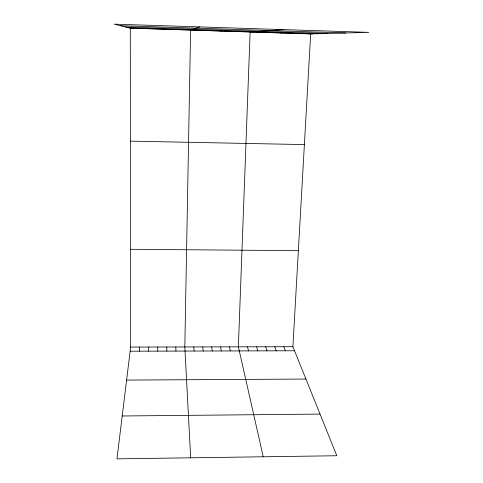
<?xml version="1.0" encoding="UTF-8"?>
<svg xmlns="http://www.w3.org/2000/svg" width="483" height="483" viewBox="0 0 483 483"><rect width="100%" height="100%" fill="white"/><g stroke="black" fill="none" stroke-linecap="round" stroke-linejoin="round"><path stroke-width="0.72" d="M166.81 351.105L166.828 346.993M157.669 351.129L157.808 347.011M130.289 28.165L130.645 347.072L116.971 458.85L336.808 455.741L292.903 346.716L310.678 33.925L368.74 32.361L114.26 24.15L130.289 28.165L310.678 33.925M148.51 351.153L148.77 347.035M139.333 351.177L139.714 347.054M199.793 26.909L190.598 30.091L184.82 346.957L190.676 457.806M200.572 30.411L201.043 30.302M210.528 30.725L211.143 30.622M220.459 31.045L221.226 30.942M230.373 31.359L231.285 31.268M240.262 31.673L241.319 31.588M283.787 29.62L250.128 31.993L238.373 346.836L263.229 456.779M260.277 32.313L261.623 32.234M270.402 32.639L271.893 32.56M280.502 32.959L282.144 32.886M290.585 33.279L292.372 33.218M300.637 33.599L302.569 33.538M122.211 415.984L320.036 414.094M126.606 380.085L305.926 379.052M130.645 347.072L292.903 346.716M130.138 351.207L294.533 350.767M130.531 249.294L298.361 250.677M130.416 141.145L304.387 144.592M120.563 25.732L346.009 32.977M125.695 27.018L327.414 33.472M129.722 28.026L312.755 33.864M139.973 28.352L140.396 28.491M283.859 346.734L285.375 350.791M274.797 346.758L276.198 350.815M265.716 346.776L266.996 350.839M256.618 346.794L257.783 350.863M247.507 346.818L248.546 350.887M229.491 346.854L230.294 350.936M220.586 346.872L221.28 350.96M211.675 346.897L212.242 350.984M202.739 346.915L203.192 351.008M193.786 346.933L194.124 351.032M175.83 346.975L175.933 351.081"/></g></svg>
